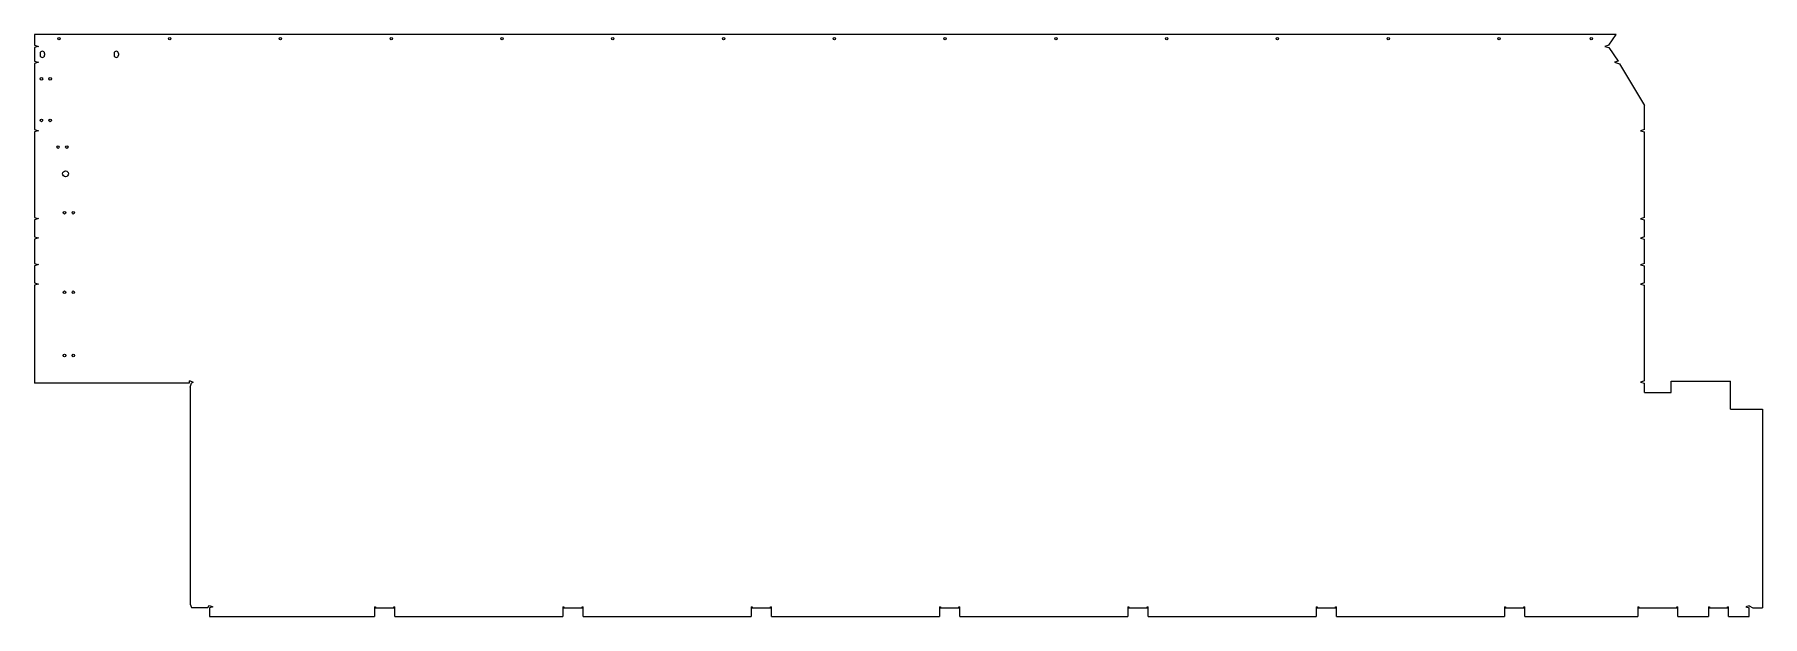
# Model space of a CAD drawing. Extents: x 1 to 4441, y 3 to 1500.
import ezdxf

# ---------------------------------------------------------------- set-up
doc = ezdxf.new("R2010")
doc.units = 0
doc.layers.get('0').update_dxf_attribs({"linetype": 'CONTINUOUS'})

msp = doc.modelspace()

# ---------------------------------------------------------------- linework, layer by layer
for p, q in [((0.6, 1499.7), (0.6, 1472.3)), ((4065.4, 1499.7), (0.6, 1499.7)), ((0.6, 1472.3), (10.6, 1469.3)), ((10.6, 1469.3), (0.6, 1466.3)), ((0.6, 1466.3), (0.6, 1431.2)), ((4046.8, 1472.5), (4036.2, 1469.3)), ((4036.2, 1469.3), (4046.8, 1466.1)), ((4046.8, 1472.5), (4065.4, 1499.7)), ((4046.8, 1466.1), (4070.8, 1431.1)), ((0.6, 1431.2), (10.6, 1428.2)), ((10.6, 1428.2), (0.6, 1425.2)), ((0.6, 1425.2), (0.6, 1255.2)), ((14.8, 1451), (14.8, 1446.5)), ((26.3, 1451), (26.3, 1446.5)), ((204.8, 1451), (204.8, 1446.5)), ((216.3, 1451), (216.3, 1446.5)), ((4070.8, 1431.1), (4061.3, 1428.2)), ((4061.3, 1428.2), (4074.3, 1424.3)), ((4074.3, 1424.3), (4138.3, 1317)), ((4138.3, 1255.1), (4138.3, 1317)), ((0.6, 1255.2), (10.6, 1252.2)), ((10.6, 1252.2), (0.6, 1249.2)), ((0.6, 1249.2), (0.6, 1029.2)), ((4138.3, 1255.1), (4128.3, 1252.1)), ((4128.3, 1252.1), (4138.3, 1249.1)), ((4138.3, 1029.1), (4138.3, 1249.1)), ((0.6, 1029.2), (10.6, 1026.2)), ((10.6, 1026.2), (0.6, 1023.2)), ((0.6, 1023.2), (0.6, 979.4)), ((4138.3, 1029.1), (4128.3, 1026.1)), ((4128.3, 1026.1), (4138.3, 1023.1)), ((4138.3, 979.3), (4138.3, 1023.1)), ((0.6, 979.4), (10.6, 976.4)), ((4138.3, 979.3), (4128.3, 976.3)), ((10.6, 976.4), (0.6, 973.4)), ((0.6, 973.4), (0.6, 910.8)), ((4128.3, 976.3), (4138.3, 973.3)), ((4138.3, 910.7), (4138.3, 973.3)), ((0.6, 910.8), (10.6, 907.8)), ((10.6, 907.8), (0.6, 904.8)), ((0.6, 904.8), (0.6, 861)), ((4138.3, 910.7), (4128.3, 907.7)), ((4128.3, 907.7), (4138.3, 904.7)), ((4138.3, 860.9), (4138.3, 904.7)), ((0.6, 861), (10.6, 858)), ((10.6, 858), (0.6, 855)), ((0.6, 855), (0.6, 603)), ((4138.3, 860.9), (4128.3, 857.9)), ((4128.3, 857.9), (4138.3, 854.9)), ((4138.3, 609), (4138.3, 854.9)), ((398.2, 603), (0.6, 603)), ((398.2, 609), (400.6, 609)), ((398.2, 609), (398.2, 603)), ((400.6, 609), (408.6, 606)), ((400.6, 592.5), (403.6, 603.1)), ((400.6, 592.5), (400.6, 34.6)), ((408.6, 606), (403.6, 603.1)), ((4138.3, 609), (4128.3, 606)), ((4128.3, 606), (4138.3, 603)), ((4138.3, 579.2), (4138.3, 603)), ((4138.3, 579.2), (4206.8, 579.2)), ((4206.8, 608.4), (4359.5, 608.4)), ((4206.8, 579.2), (4206.8, 608.4)), ((4359.5, 536.4), (4359.5, 608.4)), ((4359.5, 536.4), (4441.5, 536.4)), ((4441.5, 536.4), (4441.5, 25)), ((400.6, 34.6), (403.6, 26)), ((403.6, 26), (445.9, 26)), ((445.9, 26), (450.6, 31)), ((450.6, 31), (458.6, 28)), ((458.6, 28), (450.6, 25.1)), ((450.6, 25.1), (450.6, 3)), ((450.6, 3), (874.5, 3)), ((874.5, 28), (877, 28)), ((874.5, 28), (874.5, 3)), ((877, 28), (877, 25)), ((877, 25), (924, 25)), ((924, 28), (926.5, 28)), ((924, 25), (924, 28)), ((926.5, 3), (926.5, 28)), ((926.5, 3), (1358.5, 3)), ((1358.5, 28), (1361, 28)), ((1358.5, 28), (1358.5, 3)), ((1361, 28), (1361, 25)), ((1361, 25), (1408, 25)), ((1408, 28), (1410.5, 28)), ((1408, 25), (1408, 28)), ((1410.5, 3), (1410.5, 28)), ((1410.5, 3), (1842.5, 3)), ((1842.5, 28), (1845, 28)), ((1842.5, 28), (1842.5, 3)), ((1845, 28), (1845, 25)), ((1845, 25), (1892, 25)), ((1892, 28), (1894.5, 28)), ((1892, 25), (1892, 28)), ((1894.5, 3), (1894.5, 28)), ((1894.5, 3), (2326.5, 3)), ((2326.5, 28), (2329, 28)), ((2326.5, 28), (2326.5, 3)), ((2329, 28), (2329, 25)), ((2329, 25), (2376, 25)), ((2376, 28), (2378.5, 28)), ((2376, 25), (2376, 28)), ((2378.5, 3), (2378.5, 28)), ((2378.5, 3), (2810.5, 3)), ((2810.5, 28), (2813, 28)), ((2810.5, 28), (2810.5, 3)), ((2813, 28), (2813, 25)), ((2813, 25), (2860, 25)), ((2860, 28), (2862.5, 28)), ((2860, 25), (2860, 28)), ((2862.5, 3), (2862.5, 28)), ((2862.5, 3), (3294.5, 3)), ((3294.5, 28), (3294.5, 3)), ((3294.5, 28), (3297, 28)), ((3297, 28), (3297, 25)), ((3297, 25), (3344, 25)), ((3344, 28), (3346.5, 28)), ((3344, 25), (3344, 28)), ((3346.5, 3), (3346.5, 28)), ((3346.5, 3), (3778.5, 3)), ((3778.5, 28), (3778.5, 3)), ((3778.5, 28), (3781, 28)), ((3781, 28), (3781, 25)), ((3781, 25), (3828, 25)), ((3828, 28), (3830.5, 28)), ((3828, 25), (3828, 28)), ((3830.5, 3), (3830.5, 28)), ((3830.5, 3), (4121.1, 3)), ((4121.1, 28), (4123.6, 28)), ((4121.1, 28), (4121.1, 3)), ((4123.6, 28), (4123.6, 25)), ((4123.6, 25), (4221.6, 25)), ((4221.6, 28), (4224.1, 28)), ((4221.6, 25), (4221.6, 28)), ((4224.1, 3), (4224.1, 28)), ((4224.1, 3), (4302.5, 3)), ((4302.5, 28), (4305, 28)), ((4302.5, 28), (4302.5, 3)), ((4305, 28), (4305, 25)), ((4305, 25), (4352, 25)), ((4352, 28), (4354.5, 28)), ((4352, 25), (4352, 28)), ((4354.5, 3), (4354.5, 28)), ((4354.5, 3), (4407.2, 3)), ((4407.2, 30.4), (4399.1, 28)), ((4399.1, 28), (4407.2, 25.6)), ((4407.2, 30.4), (4416.5, 25)), ((4407.2, 3), (4407.2, 25.6)), ((4416.5, 25), (4441.5, 25))]:
    msp.add_line(p, q)
for centre, radius in [((63.1, 1488.8), 3), ((347.9, 1488.8), 3), ((632.6, 1488.8), 3), ((917.3, 1488.8), 3), ((1202, 1488.8), 3), ((1486.7, 1488.8), 3), ((1771.4, 1488.8), 3), ((2056.2, 1488.8), 3), ((2340.9, 1488.8), 3), ((2625.6, 1488.8), 3), ((2910.3, 1488.8), 3), ((3195, 1488.8), 3), ((3479.7, 1488.8), 3), ((3764.5, 1488.8), 3), ((4001.7, 1489.1), 3), ((18.2, 1385.7), 3.25), ((40.8, 1385.7), 3.25), ((18.2, 1278.8), 3.25), ((40.8, 1278.8), 3.25), ((61, 1210.2), 3.25), ((83.6, 1210.2), 3.25), ((80.2, 1141.6), 7.5), ((77.7, 1041.3), 3.25), ((100.2, 1041.3), 3.25), ((77.7, 836.9), 3.25), ((100.2, 836.9), 3.25), ((77.7, 674.3), 3.25), ((100.2, 674.3), 3.25)]:
    msp.add_circle(centre, radius)
for centre, start, end in [((20.6, 1451), 0, 180), ((20.6, 1446.5), 180, 0), ((210.6, 1451), 0, 180), ((210.6, 1446.5), 180, 0)]:
    msp.add_arc(centre, 5.75, start, end)

doc.saveas('drawing.dxf')
